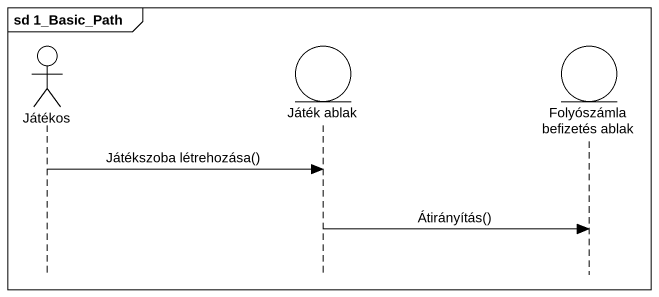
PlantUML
@startuml
mainframe sd 1_Basic_Path
hide footbox
actor Játékos
entity "Játék ablak" as Játék_ablak
entity "Folyószámla befizetés ablak" as Folyószámla_befizetés_ablak

Játékos -> Játék_ablak : Játékszoba létrehozása()
Játék_ablak -> Folyószámla_befizetés_ablak : Átirányítás()
@enduml
